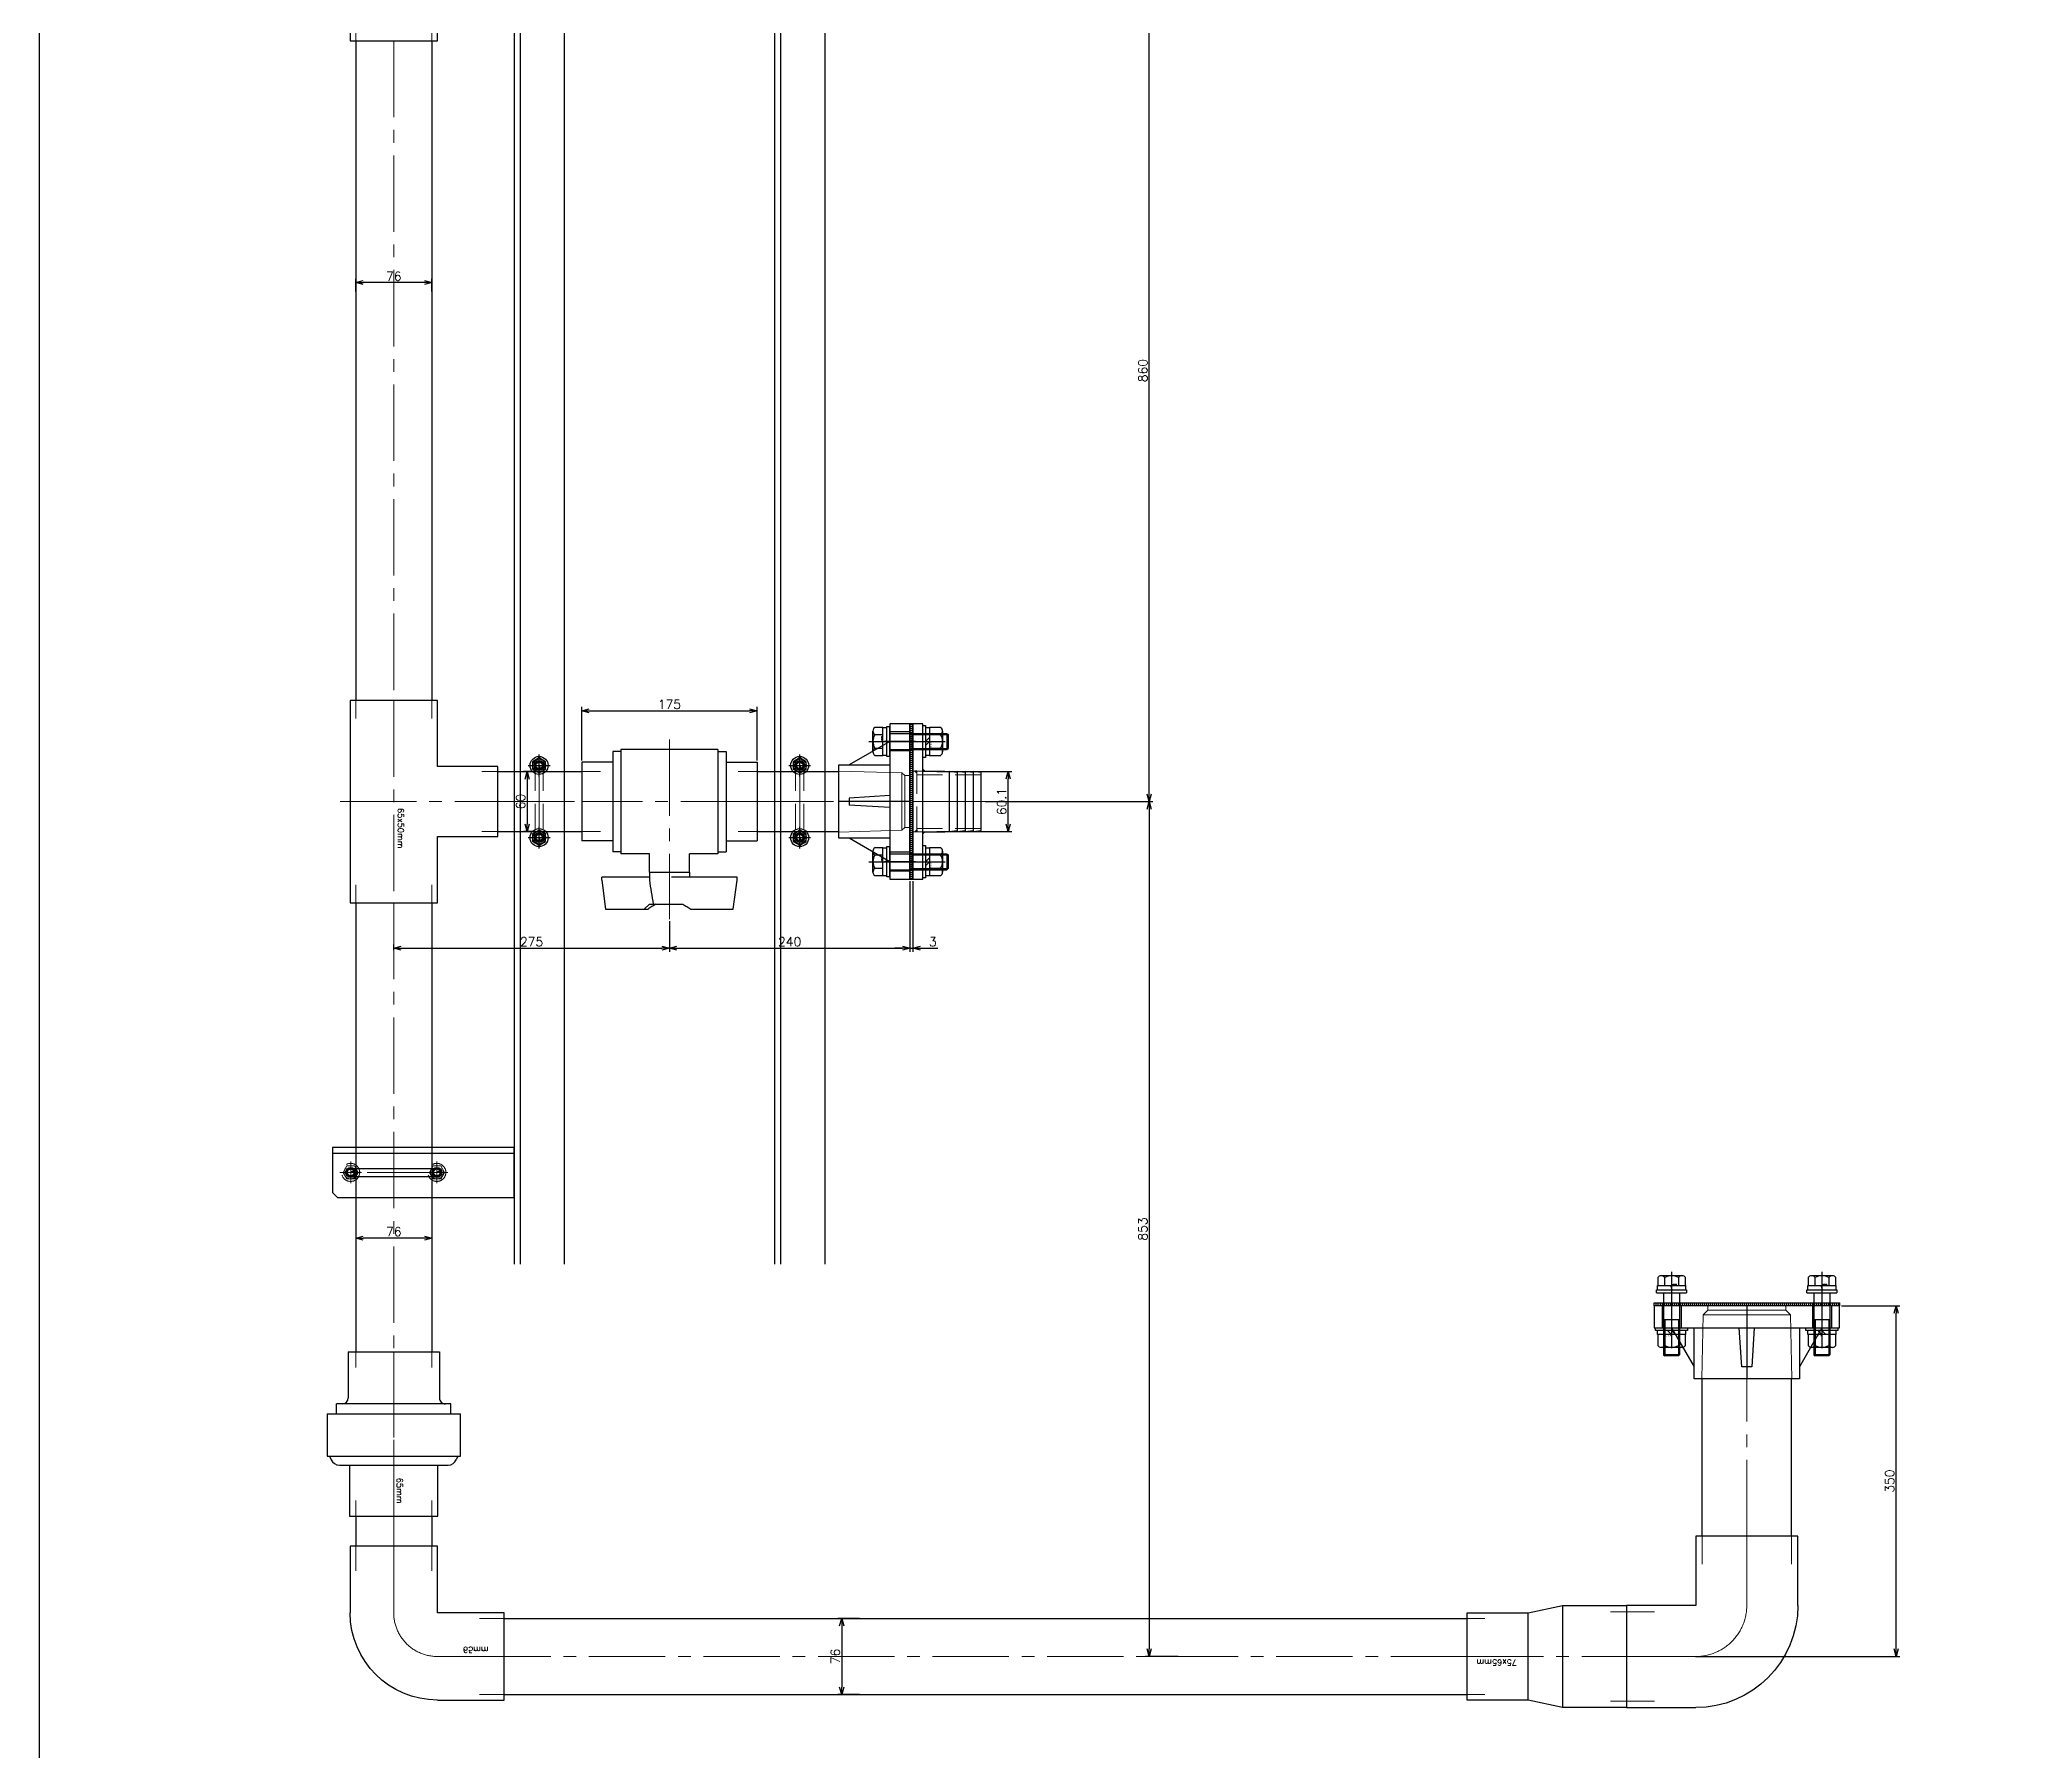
# Model space of a CAD drawing. Header units: millimetres. Extents: x -8731 to 85711, y -14522 to 31379.
# Drawn here: x 43966 to 45931, y -2940 to -1231 of the extents above; entities that cross this region are included whole.
import ezdxf
from ezdxf.xclip import XClip

# ---------------------------------------------------------------- set-up
doc = ezdxf.new("R2010")
doc.units = ezdxf.units.MM
doc.header["$LTSCALE"] = 4
doc.header["$XCLIPFRAME"] = 0
doc.header["$PDMODE"] = 99
doc.header["$PDSIZE"] = 1
doc.linetypes.add('CENTER2', pattern=[28.575, 19.05, -3.175, 3.175, -3.175])
doc.linetypes.add('HIDDEN', pattern=[9.525, 6.35, -3.175])
for name, color, linetype, lineweight in [('04_HIDDEN', 2, 'HIDDEN', 13), ('05_CENTER', 4, 'CENTER2', 13), ('08_DIM', 3, 'Continuous', 13)]:
    doc.layers.add(name, color=color, linetype=linetype, lineweight=lineweight)
doc.layers.add('10_DRAFT', color=8, linetype='Continuous', lineweight=0, plot=False)
doc.styles.add('KANJI0', font='txt.shx', dxfattribs={"width": 0.9, "height": 30, "bigfont": 'bigfont'})
doc.styles.add('KSS_TXT', font='txt.shx', dxfattribs={"bigfont": 'extfont2.shx'})
doc.styles.get("Standard").update_dxf_attribs({"font": 'txt.shx', "bigfont": 'extfont2.shx'})
doc.dimstyles.new('KSS_DIM', dxfattribs={"dimscale": 3, "dimtxt": 3, "dimasz": 2.5, "dimexe": 1.25, "dimexo": 0.625, "dimtad": 1, "dimdsep": 46, "dimtxsty": 'KSS_TXT', "dimblk": 'OPEN30', "dimcen": 0, "dimazin": 2, "dimtfac": 0.75, "dimtmove": 0, "dimatfit": 3, "dimldrblk": 'OPEN30', "dimfxl": 1, "dimtolj": 1, "dimarcsym": 0})

# ---------------------------------------------------------------- blocks, each defined once
blk = doc.blocks.new('8b_1_1_1')
at = {"color": 0, "linetype": 'CENTER2'}
for p, q in [((10.9, 0), (-10.9, 0)), ((0, -10.9), (0, 10.9))]:
    blk.add_line(p, q, dxfattribs=at)
at = {"color": 0}
for p, q in [((-3.8, 6.5), (-7.5, 0)), ((-3.8, 6.5), (-7.5, 0)), ((-7.5, 0), (-3.8, -6.5)), ((-7.5, 0), (-3.8, -6.5)), ((3.8, 6.5), (-3.8, 6.5)), ((3.8, 6.5), (-3.8, 6.5)), ((7.5, 0), (3.8, 6.5)), ((7.5, 0), (3.8, 6.5)), ((3.8, -6.5), (7.5, 0)), ((3.8, -6.5), (7.5, 0)), ((-3.8, -6.5), (3.8, -6.5)), ((-3.8, -6.5), (3.8, -6.5))]:
    blk.add_line(p, q, dxfattribs=at)
for radius in [9, 6.5, 4, 3.25]:
    blk.add_circle((0, 0), radius, dxfattribs=at)
at = {"layer": '10_DRAFT', "style": 'KSS_TXT'}
blk.add_text('M8', height=1, dxfattribs=at).set_placement((0.8, 0.1))
blk = doc.blocks.new('A$C097F7B44_1_1_1')
at = {"color": 0}
for p, q in [((-86, 4), (0, 4)), ((-86, -4), (0, -4))]:
    blk.add_line(p, q, dxfattribs=at)
for centre, start, end in [((-86, 0), 90, 270), ((0, 0), 270, 90)]:
    blk.add_arc(centre, 4, start, end)
at = {"layer": '04_HIDDEN', "color": 0}
for centre in [(-86, 0), (0, 0)]:
    blk.add_circle(centre, 3.32, dxfattribs=at)
for centre, start, end in [((-86, 0), 270, 90), ((0, 0), 90, 270)]:
    blk.add_arc(centre, 4, start, end, dxfattribs=at)
at = {"layer": '05_CENTER', "color": 0}
for p, q in [((6.6, 0), (-92.6, 0)), ((-86, -6.7), (-86, 6.7)), ((0, -6.7), (0, 6.7))]:
    blk.add_line(p, q, dxfattribs=at)
at = {"layer": '10_DRAFT'}
blk.add_line((-43, 4), (-43, -4), dxfattribs=at)
at = {"layer": '04_HIDDEN', "color": 4}
for p in [(-86, 0), (0, 0)]:
    blk.add_blockref('8b_1_1_1', p, dxfattribs=at)
blk = doc.blocks.new('A$C668E7CA1_1_1_1')
at = {"color": 0}
for p, q in [((-36, 4), (36, 4)), ((-36, -4), (36, -4))]:
    blk.add_line(p, q, dxfattribs=at)
for centre, start, end in [((-36, 0), 90, 270), ((36, 0), 270, 90)]:
    blk.add_arc(centre, 4, start, end)
at = {"layer": '04_HIDDEN', "color": 0}
for centre in [(-36, 0), (36, 0)]:
    blk.add_circle(centre, 3.32, dxfattribs=at)
for centre, start, end in [((-36, 0), 270, 90), ((36, 0), 90, 270)]:
    blk.add_arc(centre, 4, start, end, dxfattribs=at)
at = {"layer": '05_CENTER', "color": 0}
for p, q in [((42.6, 0), (-42.6, 0)), ((-36, -6.7), (-36, 6.7)), ((36, -6.7), (36, 6.7))]:
    blk.add_line(p, q, dxfattribs=at)
at = {"layer": '10_DRAFT'}
blk.add_line((0, 4), (0, -4), dxfattribs=at)
blk = doc.blocks.new('A$C491D668A_1_1_1')
at = {"color": 4}
for p in [(-72, 0), (0, 0)]:
    blk.add_blockref('8b_1_1_1', p, dxfattribs=at)
at = {"layer": '04_HIDDEN', "color": 4}
blk.add_blockref('A$C668E7CA1_1_1_1', (-36, 0), dxfattribs=at)
blk = doc.blocks.new('KK015066_54_5_1_1_1')
for p, q in [((1.5, 50), (0, 50)), ((0, 0), (0, 50)), ((6, 12.5), (6, 45.5)), ((0, 0), (50, 0)), ((45.5, 6), (12.5, 6)), ((50, 1.5), (50, 0))]:
    blk.add_line(p, q)
for centre, radius, start, end in [((1.5, 45.5), 4.5, 0, 90), ((12.5, 12.5), 6.5, 180, 270), ((45.5, 1.5), 4.5, 0, 90)]:
    blk.add_arc(centre, radius, start, end)
at = {"flags": 3}
blk.add_attdef('PARAM', (0, 0), '', height=1, dxfattribs=at)
blk = doc.blocks.new('A$C457F5408_1_1_1')
at = {"color": 0}
for p, q in [((-7, 2125), (10, 2125)), ((15, 2120), (10, 2125)), ((15, 2120), (15, -20)), ((-35, 2075), (-35, 25)), ((-29, 2075), (-29, 25)), ((225, 2075), (225, 25)), ((231, 2075), (231, 25)), ((275, 2075), (275, 25)), ((-35, 1831), (-216, 1831)), ((-35, 269), (-216, 269)), ((-7, -25), (10, -25)), ((15, -20), (10, -25))]:
    blk.add_line(p, q, dxfattribs=at)
for points in [[(-7, 2075), (-87, 2075), (-89, 2077), (-89, 2123), (-87, 2125), (-7, 2125), (-5, 2123), (-5, 2077)], [(197, 2075), (277, 2075), (279, 2077), (279, 2123), (277, 2125), (197, 2125), (195, 2123), (195, 2077)], [(-7, 25), (-87, 25), (-89, 23), (-89, -23), (-87, -25), (-7, -25), (-5, -23), (-5, 23)], [(197, 25), (277, 25), (279, 23), (279, -23), (277, -25), (197, -25), (195, -23), (195, 23)]]:
    blk.add_lwpolyline(points, close=True, dxfattribs=at)
for points in [[(-35, 1875), (-35, 1875), (-35, 1825), (-216, 1825), (-216, 1870), (-211, 1875), (-35, 1875)], [(-35, 225), (-35, 225), (-35, 275), (-216, 275), (-216, 230), (-211, 225), (-35, 225)]]:
    blk.add_lwpolyline(points, dxfattribs=at)
for centre, radius in [((-77, 2100), 6), ((-17, 2100), 6), ((207, 2100), 6), ((267, 2100), 6), ((-198, 1850), 5), ((-112, 1850), 5), ((-10, 1516), 5), ((250, 1516), 5), ((-10, 1444), 5), ((250, 1444), 5), ((-10, 656), 5), ((250, 656), 5), ((-10, 584), 5), ((250, 584), 5), ((-198, 250), 5), ((-112, 250), 5), ((-77, 0), 6), ((-17, 0), 6), ((207, 0), 6), ((267, 0), 6)]:
    blk.add_circle(centre, radius, dxfattribs=at)
at = {"layer": '04_HIDDEN'}
for p, q in [((-29, 2075), (-29, 2125)), ((-29, 25), (-29, -25))]:
    blk.add_line(p, q, dxfattribs=at)
at = {"layer": '05_CENTER'}
for p, q in [((-77, 2110.3), (-77, 2089.7)), ((-17, 2110.3), (-17, 2089.7)), ((207, 2110.3), (207, 2089.7)), ((267, 2110.3), (267, 2089.7)), ((-87.3, 2100), (-66.7, 2100)), ((-48.2, 2100), (-27.6, 2100)), ((-27.3, 2100), (-6.7, 2100)), ((217.3, 2100), (196.7, 2100)), ((238.2, 2100), (217.6, 2100)), ((277.3, 2100), (256.7, 2100)), ((-207.3, 1850), (-188.7, 1850)), ((-198, 1859.3), (-198, 1840.7)), ((-121.3, 1850), (-102.7, 1850)), ((-112, 1859.3), (-112, 1840.7)), ((-0.7, 1516), (-19.3, 1516)), ((-10, 1506.7), (-10, 1525.3)), ((259.3, 1516), (240.7, 1516)), ((250, 1506.7), (250, 1525.3)), ((-0.7, 1444), (-19.3, 1444)), ((-10, 1434.7), (-10, 1453.3)), ((259.3, 1444), (240.7, 1444)), ((250, 1434.7), (250, 1453.3)), ((-0.7, 656), (-19.3, 656)), ((-10, 665.3), (-10, 646.7)), ((259.3, 656), (240.7, 656)), ((250, 665.3), (250, 646.7)), ((-10, 593.3), (-10, 574.7)), ((250, 593.3), (250, 574.7)), ((-0.7, 584), (-19.3, 584)), ((259.3, 584), (240.7, 584)), ((-198, 240.7), (-198, 259.3)), ((-112, 240.7), (-112, 259.3)), ((-207.3, 250), (-188.7, 250)), ((-121.3, 250), (-102.7, 250)), ((-87.3, 0), (-66.7, 0)), ((-77, -10.3), (-77, 10.3)), ((-48.2, 0), (-27.6, 0)), ((-27.3, 0), (-6.7, 0)), ((-17, -10.3), (-17, 10.3)), ((217.3, 0), (196.7, 0)), ((207, -10.3), (207, 10.3)), ((238.2, 0), (217.6, 0)), ((277.3, 0), (256.7, 0)), ((267, -10.3), (267, 10.3))]:
    blk.add_line(p, q, dxfattribs=at)
at = {"layer": '04_HIDDEN', "xscale": -1}
blk.add_blockref('KK015066_54_5_1_1_1', (-35, 2075), dxfattribs=at)
at = {"layer": '04_HIDDEN'}
blk.add_blockref('KK015066_54_5_1_1_1', (225, 2075), dxfattribs=at)
at = {"layer": '04_HIDDEN', "rotation": 180}
blk.add_blockref('KK015066_54_5_1_1_1', (-35, 25), dxfattribs=at)
at = {"layer": '04_HIDDEN', "xscale": -1, "rotation": 180}
blk.add_blockref('KK015066_54_5_1_1_1', (225, 25), dxfattribs=at)
blk = doc.blocks.new('A$C54E27890_1_1')
for name, p, rotation in [('A$C457F5408_1_1_1', (0, -17), 270), ('A$C491D668A_1_1_1', (584, -7), 180), ('A$C491D668A_1_1_1', (584, -267), 180)]:
    blk.add_blockref(name, p, dxfattribs=dict(rotation=rotation))
at = {"color": 4, "rotation": 270}
blk.add_blockref('A$C097F7B44_1_1_1', (250, 95), dxfattribs=at)
blk = doc.blocks.new('径違いチーズ(TS-T)-65mm×50mma_1_1_1')
at = {"color": 0}
for p, q in [((-35, 104), (-35, 43.5)), ((35, 104), (-35, 104)), ((35, 43.5), (35, 104)), ((-101, 43.5), (-101, -43.5)), ((-35, 43.5), (-101, 43.5)), ((101, 43.5), (35, 43.5)), ((101, -43.5), (101, 43.5)), ((-101, -43.5), (101, -43.5))]:
    blk.add_line(p, q, dxfattribs=at)
at = {"layer": '05_CENTER', "color": 0}
for p, q in [((0, -53.5), (0, 104)), ((-101, 0), (101, 0))]:
    blk.add_line(p, q, dxfattribs=at)
at = {"layer": '10_DRAFT'}
for p, q in [((-30, 104), (-30, 87.8)), ((30, 104), (30, 87.8)), ((-101, 38), (-83, 38)), ((101, 38), (83, 38)), ((-101, -38), (-83, -38)), ((101, -38), (83, -38))]:
    blk.add_line(p, q, dxfattribs=at)
at = {"layer": '10_DRAFT', "style": 'KSS_TXT'}
blk.add_text('65x50mm', height=6, dxfattribs=at).set_placement((6.4, 4))
blk = doc.blocks.new('エルボ(TS-L)-75mma_1')
at = {"color": 0}
for p, q in [((-69, 51), (0, 51)), ((0, 51), (0, -51)), ((-171, -120), (-171, -51)), ((-69, -51), (-69, -120)), ((0, -51), (-69, -51)), ((-69, -120), (-171, -120))]:
    blk.add_line(p, q, dxfattribs=at)
blk.add_arc((-69, -51), 102, 90, 180, dxfattribs=at)
at = {"layer": '05_CENTER', "color": 0}
for p, q in [((0, 0), (-69, 0)), ((-120, -51), (-120, -120))]:
    blk.add_line(p, q, dxfattribs=at)
blk.add_arc((-69, -51), 51, 90, 180, dxfattribs=at)
at = {"layer": '10_DRAFT'}
for p, q in [((0, 44.5), (-28, 44.5)), ((0, -44.5), (-28, -44.5)), ((-164.5, -120), (-164.5, -92)), ((-75.5, -120), (-75.5, -92))]:
    blk.add_line(p, q, dxfattribs=at)
blk = doc.blocks.new('TSフランジ-JIS10K-80mmb_1')
at = {"color": 0}
for p, q in [((-75, 22), (-52.5, 61)), ((-52.5, 73), (52.5, 73)), ((-52.5, 22), (-52.5, 73)), ((-7.5, 22), (-5, 61)), ((-5, 61), (5, 61)), ((5, 61), (7.5, 22)), ((52.5, 73), (52.5, 22)), ((75, 22), (52.5, 61)), ((-92.5, 22), (-92.5, 0)), ((92.5, 22), (-92.5, 22)), ((92.5, 0), (92.5, 22)), ((-92.5, 0), (92.5, 0))]:
    blk.add_line(p, q, dxfattribs=at)
at = {"color": 0, "linetype": 'CENTER2'}
for p, q in [((0, 0), (0, 73)), ((-75, -5.6), (-75, 27)), ((75, -5.6), (75, 27))]:
    blk.add_line(p, q, dxfattribs=at)
at = {"color": 0, "linetype": 'HIDDEN'}
for p, q in [((-84.5, 0), (-84.5, 22)), ((-65.5, 0), (-65.5, 22)), ((65.5, 0), (65.5, 22)), ((84.5, 0), (84.5, 22))]:
    blk.add_line(p, q, dxfattribs=at)
at = {"layer": '10_DRAFT'}
for p, q in [((-44.8, 73), (-43.5, 9)), ((44.8, 73), (43.5, 9)), ((-43.5, 9), (-39, 4.5)), ((-43.5, 9), (43.5, 9)), ((-39, 4.5), (-39, 0)), ((-39, 4.5), (39, 4.5)), ((43.5, 9), (39, 4.5)), ((39, 4.5), (39, 0))]:
    blk.add_line(p, q, dxfattribs=at)
blk = doc.blocks.new('_Open30')
at = {"color": 0, "linetype": 'ByBlock', "lineweight": -2}
for p, q in [((-1, 0.27), (0, 0)), ((0, 0), (-1, -0.27)), ((0, 0), (-1, 0))]:
    blk.add_line(p, q, dxfattribs=at)
blk = doc.blocks.new('*D1773')
at = {"layer": '08_DIM', "color": 0, "lineweight": -2, "transparency": 16777216}
for p, q in [((44834.6, -2071.1), (44834.6, -2141.7)), ((44837.6, -2071.1), (44837.6, -2141.7)), ((44827.1, -2137.9), (44819.6, -2137.9)), ((44834.6, -2137.9), (44837.6, -2137.9)), ((44845.1, -2137.9), (44862.3, -2137.9))]:
    blk.add_line(p, q, dxfattribs=at)
at = {"layer": 'Defpoints', "color": 0, "transparency": 16777216}
for p in [(44834.6, -2069.2), (44837.6, -2069.2), (44837.6, -2137.9)]:
    blk.add_point(p, dxfattribs=at)
at = {"layer": '08_DIM', "color": 0, "lineweight": -2, "transparency": 16777216, "xscale": 7.5, "yscale": 7.5, "zscale": 7.5}
blk.add_blockref('_Open30', (44834.6, -2137.9), dxfattribs=at)
at = {"layer": '08_DIM', "color": 0, "lineweight": -2, "transparency": 16777216, "xscale": 7.5, "yscale": 7.5, "zscale": 7.5, "rotation": 180}
blk.add_blockref('_Open30', (44837.6, -2137.9), dxfattribs=at)
at = {"layer": '08_DIM', "color": 0, "transparency": 16777216, "insert": (44857.5, -2131.6), "char_height": 9, "attachment_point": 5, "style": 'KSS_TXT'}
blk.add_mtext('\\A1;3', dxfattribs=at)
blk = doc.blocks.new('*D1774')
at = {"layer": '08_DIM', "color": 0, "lineweight": -2, "transparency": 16777216}
for p, q in [((44834.6, -2071.1), (44834.6, -2141.7)), ((44594.6, -2111.1), (44594.6, -2141.7)), ((44602.1, -2137.9), (44827.1, -2137.9))]:
    blk.add_line(p, q, dxfattribs=at)
at = {"layer": 'Defpoints', "color": 0, "transparency": 16777216}
for p in [(44834.6, -2069.2), (44594.6, -2109.2), (44834.6, -2137.9)]:
    blk.add_point(p, dxfattribs=at)
at = {"layer": '08_DIM', "color": 0, "lineweight": -2, "transparency": 16777216, "xscale": 7.5, "yscale": 7.5, "zscale": 7.5, "rotation": 180}
blk.add_blockref('_Open30', (44594.6, -2137.9), dxfattribs=at)
at = {"layer": '08_DIM', "color": 0, "lineweight": -2, "transparency": 16777216, "xscale": 7.5, "yscale": 7.5, "zscale": 7.5}
blk.add_blockref('_Open30', (44834.6, -2137.9), dxfattribs=at)
at = {"layer": '08_DIM', "color": 0, "transparency": 16777216, "insert": (44714.6, -2131.6), "char_height": 9, "attachment_point": 5, "style": 'KSS_TXT'}
blk.add_mtext('\\A1;240', dxfattribs=at)
blk = doc.blocks.new('*D1775')
at = {"layer": '08_DIM', "color": 0, "lineweight": -2, "transparency": 16777216}
for p, q in [((44594.6, -2111.1), (44594.6, -2141.7)), ((44319.6, -2139.8), (44319.6, -2134.2)), ((44327.1, -2137.9), (44587.1, -2137.9))]:
    blk.add_line(p, q, dxfattribs=at)
at = {"layer": 'Defpoints', "color": 0, "transparency": 16777216}
for p in [(44594.6, -2109.2), (44594.6, -2137.9), (44319.6, -2141.7)]:
    blk.add_point(p, dxfattribs=at)
at = {"layer": '08_DIM', "color": 0, "lineweight": -2, "transparency": 16777216, "xscale": 7.5, "yscale": 7.5, "zscale": 7.5, "rotation": 180}
blk.add_blockref('_Open30', (44319.6, -2137.9), dxfattribs=at)
at = {"layer": '08_DIM', "color": 0, "lineweight": -2, "transparency": 16777216, "xscale": 7.5, "yscale": 7.5, "zscale": 7.5}
blk.add_blockref('_Open30', (44594.6, -2137.9), dxfattribs=at)
at = {"layer": '08_DIM', "color": 0, "transparency": 16777216, "insert": (44457.1, -2131.6), "char_height": 9, "attachment_point": 5, "style": 'KSS_TXT'}
blk.add_mtext('\\A1;275', dxfattribs=at)
blk = doc.blocks.new('*D1780')
at = {"layer": '08_DIM', "color": 0, "lineweight": -2, "transparency": 16777216}
for p, q in [((45764, -2494.7), (45822.2, -2494.7)), ((45818.5, -2837.2), (45818.5, -2502.2)), ((45618.5, -2844.7), (45822.2, -2844.7))]:
    blk.add_line(p, q, dxfattribs=at)
at = {"layer": 'Defpoints', "color": 0, "transparency": 16777216}
for p in [(45762.1, -2494.7), (45818.5, -2494.7), (45616.6, -2844.7)]:
    blk.add_point(p, dxfattribs=at)
at = {"layer": '08_DIM', "color": 0, "lineweight": -2, "transparency": 16777216, "xscale": 7.5, "yscale": 7.5, "zscale": 7.5}
for p, rotation in [((45818.5, -2494.7), 90), ((45818.5, -2844.7), 270)]:
    blk.add_blockref('_Open30', p, dxfattribs=dict(at, rotation=rotation))
at = {"layer": '08_DIM', "color": 0, "transparency": 16777216, "insert": (45812.1, -2669.7), "char_height": 9, "attachment_point": 5, "rotation": 90, "style": 'KSS_TXT'}
blk.add_mtext('\\A1;350', dxfattribs=at)
blk = doc.blocks.new('*D1781')
at = {"layer": '08_DIM', "color": 0, "lineweight": -2, "transparency": 16777216}
for p, q in [((44909.7, -1991.7), (45077.1, -1991.7)), ((45073.4, -1999.2), (45073.4, -2837.2)), ((45102.2, -2844.7), (45069.6, -2844.7))]:
    blk.add_line(p, q, dxfattribs=at)
at = {"layer": 'Defpoints', "color": 0, "transparency": 16777216}
for p in [(44907.8, -1991.7), (45073.4, -2844.7), (45104.1, -2844.7)]:
    blk.add_point(p, dxfattribs=at)
at = {"layer": '08_DIM', "color": 0, "lineweight": -2, "transparency": 16777216, "xscale": 7.5, "yscale": 7.5, "zscale": 7.5}
for p, rotation in [((45073.4, -1991.7), 90), ((45073.4, -2844.7), 270)]:
    blk.add_blockref('_Open30', p, dxfattribs=dict(at, rotation=rotation))
at = {"layer": '08_DIM', "color": 0, "transparency": 16777216, "insert": (45067, -2418.2), "char_height": 9, "attachment_point": 5, "rotation": 90, "style": 'KSS_TXT'}
blk.add_mtext('\\A1;853', dxfattribs=at)
blk = doc.blocks.new('*D1782')
at = {"layer": '08_DIM', "color": 0, "lineweight": -2, "transparency": 16777216}
for p, q in [((44861.5, -1961.6), (44936.2, -1961.6)), ((44932.5, -2014.2), (44932.5, -1969.1)), ((44861.5, -2021.7), (44936.2, -2021.7))]:
    blk.add_line(p, q, dxfattribs=at)
at = {"layer": 'Defpoints', "color": 0, "transparency": 16777216}
for p in [(44859.6, -1961.6), (44932.5, -1961.6), (44859.6, -2021.7)]:
    blk.add_point(p, dxfattribs=at)
at = {"layer": '08_DIM', "color": 0, "lineweight": -2, "transparency": 16777216, "xscale": 7.5, "yscale": 7.5, "zscale": 7.5}
for p, rotation in [((44932.5, -1961.6), 90), ((44932.5, -2021.7), 270)]:
    blk.add_blockref('_Open30', p, dxfattribs=dict(at, rotation=rotation))
at = {"layer": '08_DIM', "color": 0, "transparency": 16777216, "insert": (44926.1, -1991.7), "char_height": 9, "attachment_point": 5, "rotation": 90, "style": 'KSS_TXT'}
blk.add_mtext('\\A1;60.1', dxfattribs=at)
blk = doc.blocks.new('*D1783')
at = {"layer": '08_DIM', "color": 0, "lineweight": -2, "transparency": 16777216}
for p, q in [((44909.7, -1131.7), (45077.1, -1131.7)), ((45073.4, -1984.2), (45073.4, -1139.2)), ((44909.7, -1991.7), (45077.1, -1991.7))]:
    blk.add_line(p, q, dxfattribs=at)
at = {"layer": 'Defpoints', "color": 0, "transparency": 16777216}
for p in [(44907.8, -1131.7), (45073.4, -1131.7), (44907.8, -1991.7)]:
    blk.add_point(p, dxfattribs=at)
at = {"layer": '08_DIM', "color": 0, "lineweight": -2, "transparency": 16777216, "xscale": 7.5, "yscale": 7.5, "zscale": 7.5}
for p, rotation in [((45073.4, -1131.7), 90), ((45073.4, -1991.7), 270)]:
    blk.add_blockref('_Open30', p, dxfattribs=dict(at, rotation=rotation))
at = {"layer": '08_DIM', "color": 0, "transparency": 16777216, "insert": (45067, -1561.7), "char_height": 9, "attachment_point": 5, "rotation": 90, "style": 'KSS_TXT'}
blk.add_mtext('\\A1;860', dxfattribs=at)
blk = doc.blocks.new('*D1784')
at = {"layer": '08_DIM', "color": 0, "lineweight": -2, "transparency": 16777216}
for p, q in [((44281.6, -1482.8), (44281.6, -1470.1)), ((44357.6, -1482.8), (44357.6, -1470.1)), ((44350.1, -1473.9), (44289.1, -1473.9))]:
    blk.add_line(p, q, dxfattribs=at)
at = {"layer": 'Defpoints', "color": 0, "transparency": 16777216}
for p in [(44281.6, -1473.9), (44281.6, -1484.7), (44357.6, -1484.7)]:
    blk.add_point(p, dxfattribs=at)
at = {"layer": '08_DIM', "color": 0, "lineweight": -2, "transparency": 16777216, "xscale": 7.5, "yscale": 7.5, "zscale": 7.5, "rotation": 180}
blk.add_blockref('_Open30', (44281.6, -1473.9), dxfattribs=at)
at = {"layer": '08_DIM', "color": 0, "lineweight": -2, "transparency": 16777216, "xscale": 7.5, "yscale": 7.5, "zscale": 7.5}
blk.add_blockref('_Open30', (44357.6, -1473.9), dxfattribs=at)
at = {"layer": '08_DIM', "color": 0, "transparency": 16777216, "insert": (44319.6, -1467.5), "char_height": 9, "attachment_point": 5, "style": 'KSS_TXT'}
blk.add_mtext('\\A1;76', dxfattribs=at)
blk = doc.blocks.new('*D1785')
at = {"layer": '08_DIM', "color": 0, "lineweight": -2, "transparency": 16777216}
for p, q in [((44281.6, -2420.6), (44281.6, -2431)), ((44350.1, -2427.2), (44289.1, -2427.2)), ((44357.6, -2420.6), (44357.6, -2431))]:
    blk.add_line(p, q, dxfattribs=at)
at = {"layer": 'Defpoints', "color": 0, "transparency": 16777216}
for p in [(44281.6, -2418.7), (44281.6, -2427.2), (44357.6, -2418.7)]:
    blk.add_point(p, dxfattribs=at)
at = {"layer": '08_DIM', "color": 0, "lineweight": -2, "transparency": 16777216, "xscale": 7.5, "yscale": 7.5, "zscale": 7.5, "rotation": 180}
blk.add_blockref('_Open30', (44281.6, -2427.2), dxfattribs=at)
at = {"layer": '08_DIM', "color": 0, "lineweight": -2, "transparency": 16777216, "xscale": 7.5, "yscale": 7.5, "zscale": 7.5}
blk.add_blockref('_Open30', (44357.6, -2427.2), dxfattribs=at)
at = {"layer": '08_DIM', "color": 0, "transparency": 16777216, "insert": (44319.6, -2420.8), "char_height": 9, "attachment_point": 5, "style": 'KSS_TXT'}
blk.add_mtext('\\A1;76', dxfattribs=at)
blk = doc.blocks.new('*D1786')
at = {"layer": '08_DIM', "color": 0, "lineweight": -2, "transparency": 16777216}
for p, q in [((44784.3, -2806.7), (44762.7, -2806.7)), ((44766.5, -2814.2), (44766.5, -2875.2)), ((44784.3, -2882.7), (44762.7, -2882.7))]:
    blk.add_line(p, q, dxfattribs=at)
at = {"layer": 'Defpoints', "color": 0, "transparency": 16777216}
for p in [(44786.1, -2806.7), (44766.5, -2882.7), (44786.1, -2882.7)]:
    blk.add_point(p, dxfattribs=at)
at = {"layer": '08_DIM', "color": 0, "lineweight": -2, "transparency": 16777216, "xscale": 7.5, "yscale": 7.5, "zscale": 7.5}
for p, rotation in [((44766.5, -2806.7), 90), ((44766.5, -2882.7), 270)]:
    blk.add_blockref('_Open30', p, dxfattribs=dict(at, rotation=rotation))
at = {"layer": '08_DIM', "color": 0, "transparency": 16777216, "insert": (44760.1, -2844.7), "char_height": 9, "attachment_point": 5, "rotation": 90, "style": 'KSS_TXT'}
blk.add_mtext('\\A1;76', dxfattribs=at)
blk = doc.blocks.new('M16Nza_1_1_1')
at = {"color": 0}
for p, q in [((-14, 2.6), (-14, 6.6)), ((-14, 6.6), (14, 6.6)), ((-13.9, 17.7), (-13.9, 6.6)), ((-10.4, 19.6), (10.4, 19.6)), ((-6.9, 6.6), (-6.9, 17.7)), ((-4, 6.6), (0, 2.6)), ((0, 6.6), (4, 2.6)), ((6.9, 17.7), (6.9, 6.6)), ((13.9, 6.6), (13.9, 17.7)), ((14, 6.6), (14, 2.6))]:
    blk.add_line(p, q, dxfattribs=at)
at = {"color": 0, "linetype": 'CENTER2'}
blk.add_line((0, 0), (0, 19.6), dxfattribs=at)
at = {"color": 0}
blk.add_lwpolyline([(-16, 2.6), (16, 2.6), (16, 0), (-16, 0)], close=True, dxfattribs=at)
for centre, radius, start, end in [((-10.4, 15.4), 4.16, 33.626, 146.374), ((0, 5.7), 13.8, 60, 120), ((10.4, 15.4), 4.16, 33.626, 146.374)]:
    blk.add_arc(centre, radius, start, end, dxfattribs=at)
at = {"layer": '10_DRAFT', "style": 'KANJI0', "width": 0.82}
blk.add_text('Ｍ１６', height=1.71, dxfattribs=at).set_placement((0.4, 6.8))
blk = doc.blocks.new('A$C31EE73BD_1_1_1')
h = blk.add_hatch()
h.set_pattern_fill('_USER', color=3, scale=2, pattern_type=0)
h.set_pattern_definition([(0, (-5932.5162, -6999.3153), (0, 2), [])])
h.paths.add_polyline_path([(0, 92.5), (-3, 92.5), (-3, -92.5), (0, -92.5)])
at = {"color": 3}
blk.add_lwpolyline([(0, -92.5), (-3, -92.5), (-3, 92.5), (0, 92.5)], close=True, dxfattribs=at)
blk = doc.blocks.new('A$C458E1DAF_1')
at = {"color": 0, "linetype": 'CENTER2'}
blk.add_line((0, 20.9), (0, -66), dxfattribs=at)
at = {"color": 0}
for p, q in [((-15, 0), (-15, 3)), ((-15, 3), (15, 3)), ((-15, 0), (15, 0)), ((-14, 3), (-14, 7)), ((-14, 7), (14, 7)), ((-13.9, 15.1), (-13.9, 7)), ((-10.4, 17), (10.4, 17)), ((-8, 0), (-8, -61.9)), ((-6.9, 7), (-6.9, 15.1)), ((0.7, 3), (-0.7, 7)), ((6.9, 15.1), (6.9, 7)), ((8, 0), (8, -61.9)), ((13.8, 7), (13.8, 15.1)), ((14, 7), (14, 3)), ((15, 3), (15, 0)), ((8, -27), (-8, -27)), ((-6.9, -27), (-6.9, -63)), ((6.9, -27), (6.9, -63)), ((8, -61.9), (-8, -61.9)), ((-8, -61.9), (-6.9, -63)), ((6.9, -63), (-6.9, -63)), ((8, -61.9), (6.9, -63))]:
    blk.add_line(p, q, dxfattribs=at)
for centre, radius, start, end in [((-10.4, 12.8), 4.16, 33.626, 146.374), ((0, 3.1), 13.8, 60, 120), ((10.4, 12.8), 4.16, 33.626, 146.374)]:
    blk.add_arc(centre, radius, start, end, dxfattribs=at)
at = {"layer": '10_DRAFT', "style": 'KANJI0', "width": 0.82}
blk.add_text('M16x70', height=1, dxfattribs=at).set_placement((0.4, 7.5))
blk = doc.blocks.new('コンパクトボールバルブ27型-ソケット形-50mma_1_1_1')
at = {"color": 0}
for p, q in [((-67.5, 78.5), (-63.7, 107.5)), ((-63.7, 107.5), (-21.3, 107.5)), ((-25, 107.5), (-20, 102.5)), ((-20, 102.5), (13.5, 102.5)), ((21.3, 107.5), (63.7, 107.5)), ((63.7, 107.5), (67.5, 78.5)), ((-67.5, 78.5), (-67.5, 75.5)), ((-20, 75.5), (-67.5, 75.5)), ((-20, 70.5), (-20, 78.5)), ((-20, 70.5), (-20, 52)), ((-20, 70.5), (20, 70.5)), ((67.5, 75.5), (2.1, 75.5)), ((20, 70.5), (20, 75.5)), ((20, 70.5), (20, 52)), ((67.5, 78.5), (67.5, 75.5)), ((-56.5, -50), (-56.5, 50)), ((-48.5, 50), (-56.5, 50)), ((-20, 52), (-48.5, 52)), ((-48.5, -52), (-48.5, 52)), ((48.5, 52), (20, 52)), ((48.5, -52), (48.5, 52)), ((48.5, 50), (56.5, 50)), ((56.5, -50), (56.5, 50)), ((-87.5, -39.2), (-87.5, 39.2)), ((-56.5, 39.2), (-87.5, 39.2)), ((56.5, 39.2), (87.5, 39.2)), ((87.5, -39.2), (87.5, 39.2)), ((-56.5, -39.2), (-87.5, -39.2)), ((56.5, -39.2), (87.5, -39.2)), ((-48.5, -50), (-56.5, -50)), ((48.5, -52), (-48.5, -52)), ((48.5, -50), (56.5, -50))]:
    blk.add_line(p, q, dxfattribs=at)
for points in [[(-13.5, 102.5), (-14.9, 103.2), (-17.5, 104.8), (-20.1, 106.6), (-21.3, 107.5)], [(13.5, 102.5), (14.9, 103.2), (17.5, 104.8), (20.1, 106.6), (21.3, 107.5)]]:
    blk.add_open_spline(points, degree=3, knots=[0, 0, 0, 0, 0.500213, 1, 1, 1, 1], dxfattribs=at)
blk.add_open_spline([(-20, 78.5), (-18.7, 86.5), (-17.4, 94.5), (-16.1, 102.5)], degree=3, dxfattribs=at)
at = {"layer": '05_CENTER', "color": 0}
for p, q in [((0, -62), (0, 117.5)), ((87.5, 0), (-87.5, 0))]:
    blk.add_line(p, q, dxfattribs=at)
at = {"layer": '10_DRAFT'}
for p, q in [((-87.5, 30), (-68.6, 30)), ((87.5, 30), (68.6, 30)), ((-87.5, -30), (-68.6, -30)), ((87.5, -30), (68.6, -30))]:
    blk.add_line(p, q, dxfattribs=at)
blk = doc.blocks.new('プレハブジョイント-ソケット形-65mma_1_1_1')
at = {"color": 0}
for p, q in [((-60, 66.5), (-102, 66.5)), ((-102, -66.5), (-102, 66.5)), ((-60, -66.5), (-60, 66.5)), ((-60, 64), (-56.3, 62.4)), ((-164, 45.5), (-118, 45.5)), ((-164, -45.5), (-164, 45.5)), ((-102, 57), (-112, 57)), ((-112, 57), (-112, -57)), ((-51, -54.2), (-51, 54.2)), ((0, 44), (-51, 44)), ((0, -44), (0, 44)), ((-164, -45.5), (-118, -45.5)), ((-102, -57), (-112, -57)), ((-112, -57), (-112, -57)), ((-51, -44), (0, -44)), ((-102, -66.5), (-60, -66.5)), ((-60, -64), (-56.3, -62.4))]:
    blk.add_line(p, q, dxfattribs=at)
for centre, radius, start, end in [((-60, 54.2), 9, 0, 66.0375), ((-118, 51.5), 6, 270, 0), ((-118, -51.5), 6, 0, 90), ((-60, -54.2), 9, 293.9625, 0)]:
    blk.add_arc(centre, radius, start, end, dxfattribs=at)
at = {"layer": '05_CENTER', "color": 0}
blk.add_line((0, 0), (-164, 0), dxfattribs=at)
at = {"layer": '10_DRAFT'}
for p, q in [((-164, 38), (-148.4, 38)), ((-15.6, 38), (0, 38)), ((-164, -38), (-148.4, -38)), ((-15.6, -38), (0, -38))]:
    blk.add_line(p, q, dxfattribs=at)
at = {"layer": '10_DRAFT', "style": 'KSS_TXT'}
blk.add_text('65mm', height=6, dxfattribs=at).set_placement((-38.3, 2.9))
blk = doc.blocks.new('A$C73951639_1_1_1')
at = {"color": 0}
for p, q in [((10, -30.3), (10, 30.3)), ((10, 30.3), (32, 30.3)), ((32, 30.3), (36, 30.1)), ((44, 29), (36, 30.1)), ((36, 30.1), (36, -30)), ((52, 29), (44, 30.1)), ((44, 30.1), (44, -30)), ((60, 29), (52, 30.1)), ((52, 30.1), (52, -30)), ((68, 29), (60, 30.1)), ((60, 30.1), (60, -30)), ((68, -28.9), (68, 29)), ((10, -30.3), (32, -30.3)), ((32, -30.3), (36, -30)), ((36, -30), (44, -28.9)), ((44, -30), (52, -28.9)), ((52, -30), (60, -28.9)), ((60, -30), (68, -28.9))]:
    blk.add_line(p, q, dxfattribs=at)
blk.add_lwpolyline([(10, 77.5), (0, 77.5), (0, -77.5), (10, -77.5)], close=True, dxfattribs=at)
at = {"color": 3}
for points in [[(4, 30.3), (2, 30.3), (4, 28.3), (4, 28.3)], [(10, 30.3), (12, 30.3), (10, 32.3), (10, 32.3)], [(4, -30.3), (2, -30.3), (4, -28.3), (4, -28.3)], [(10, -30.3), (12, -30.3), (10, -32.3), (10, -32.3)]]:
    blk.add_lwpolyline(points, close=True, dxfattribs=at)
at = {"layer": '04_HIDDEN'}
for p, q in [((10, 30.3), (0, 30.3)), ((4, -30.3), (4, 30.3)), ((4, 26.8), (68, 26.8)), ((10, -30.3), (0, -30.3)), ((4, -26.8), (68, -26.8))]:
    blk.add_line(p, q, dxfattribs=at)
at = {"layer": '05_CENTER'}
for p, q in [((-8, 60), (18, 60)), ((0, 0), (72.7, 0)), ((68, 0), (10, 0)), ((-8, -60), (18, -60))]:
    blk.add_line(p, q, dxfattribs=at)
blk = doc.blocks.new('A$C4CA70B29_1_1_1')
h = blk.add_hatch()
h.set_pattern_fill('_USER', color=3, scale=2, pattern_type=0)
h.set_pattern_definition([(0, (-6784.6076, -8968.539), (0, 2), [])])
h.paths.add_polyline_path([(0, 77.5), (-3, 77.5), (-3, -77.5), (0, -77.5)])
at = {"color": 3}
blk.add_lwpolyline([(0, 77.5), (-3, 77.5), (-3, -77.5), (0, -77.5)], close=True, dxfattribs=at)
blk = doc.blocks.new('A$C598F6B99_1_1')
at = {"color": 0, "linetype": 'CENTER2'}
blk.add_line((0, 20.9), (0, -61), dxfattribs=at)
at = {"color": 0}
for p, q in [((-15, 0), (-15, 3)), ((-15, 3), (15, 3)), ((-15, 0), (15, 0)), ((-14, 3), (-14, 7)), ((-14, 7), (14, 7)), ((-13.9, 15.1), (-13.9, 7)), ((-10.4, 17), (10.4, 17)), ((-8, 0), (-8, -56.9)), ((-6.9, 7), (-6.9, 15.1)), ((0.7, 3), (-0.7, 7)), ((6.9, 15.1), (6.9, 7)), ((8, 0), (8, -56.9)), ((13.8, 7), (13.8, 15.1)), ((14, 7), (14, 3)), ((15, 3), (15, 0)), ((8, -22), (-8, -22)), ((-6.9, -22), (-6.9, -58)), ((6.9, -22), (6.9, -58)), ((8, -56.9), (-8, -56.9)), ((-8, -56.9), (-6.9, -58)), ((6.9, -58), (-6.9, -58)), ((8, -56.9), (6.9, -58))]:
    blk.add_line(p, q, dxfattribs=at)
for centre, radius, start, end in [((-10.4, 12.8), 4.16, 33.626, 146.374), ((0, 3.1), 13.8, 60, 120), ((10.4, 12.8), 4.16, 33.626, 146.374)]:
    blk.add_arc(centre, radius, start, end, dxfattribs=at)
at = {"layer": '10_DRAFT', "style": 'KANJI0', "width": 0.82}
blk.add_text('M16x65', height=1, dxfattribs=at).set_placement((0.4, 7.5))
blk = doc.blocks.new('TSフランジ-JIS10K-50mmb_1')
at = {"color": 0}
for p, q in [((-60, 20), (-36.5, 60.7)), ((-36.5, 71), (36.5, 71)), ((-36.5, 20), (-36.5, 71)), ((-6, 20), (-3.5, 60.7)), ((3.5, 60.7), (-3.5, 60.7)), ((6, 20), (3.5, 60.7)), ((36.5, 71), (36.5, 20)), ((60, 20), (36.5, 60.7)), ((77.5, 20), (-77.5, 20)), ((-77.5, 20), (-77.5, 0)), ((77.5, 0), (77.5, 20)), ((-77.5, 0), (77.5, 0))]:
    blk.add_line(p, q, dxfattribs=at)
at = {"color": 0, "linetype": 'CENTER2'}
for p, q in [((0, 0), (0, 71)), ((-60, -5.6), (-60, 25.3)), ((60, -5.6), (60, 25.3))]:
    blk.add_line(p, q, dxfattribs=at)
at = {"color": 0, "linetype": 'HIDDEN'}
for p, q in [((-69.5, 0), (-69.5, 20)), ((-50.5, 0), (-50.5, 20)), ((50.5, 0), (50.5, 20)), ((69.5, 0), (69.5, 20))]:
    blk.add_line(p, q, dxfattribs=at)
at = {"layer": '10_DRAFT'}
for p, q in [((-30.4, 71), (-28.7, 8)), ((30.4, 71), (28.7, 8)), ((-28.7, 8), (28.7, 8)), ((-28.7, 8), (-26, 5)), ((-26, 5), (-26, 0)), ((-26, 5), (26, 5)), ((28.7, 8), (26, 5)), ((26, 5), (26, 0))]:
    blk.add_line(p, q, dxfattribs=at)
blk = doc.blocks.new('A$C3D25287D_1_1_1')
for p, q in [((0, 30), (81.5, 30)), ((0, -30), (81.5, -30))]:
    blk.add_line(p, q)
at = {"layer": '05_CENTER'}
blk.add_line((0, 0), (136.5, 0), dxfattribs=at)
at = {"color": 4, "rotation": 90}
blk.add_blockref('TSフランジ-JIS10K-50mmb_1', (152.5, 0), dxfattribs=at)
for name, p, rotation in [('A$C598F6B99_1_1', (132.5, 60), 90), ('M16Nza_1_1_1', (165.5, 60), 270), ('A$C598F6B99_1_1', (132.5, -60), 90), ('M16Nza_1_1_1', (165.5, -60), 270)]:
    blk.add_blockref(name, p, dxfattribs=dict(rotation=rotation))
for name in ['A$C73951639_1_1_1', 'A$C4CA70B29_1_1_1']:
    blk.add_blockref(name, (155.5, 0))
blk = doc.blocks.new('エルボ(TS-L)-65mma_1_1_1')
at = {"color": 0}
for p, q in [((-66.5, 43.5), (0, 43.5)), ((0, 43.5), (0, -43.5)), ((-153.5, -110), (-153.5, -43.5)), ((-66.5, -43.5), (-66.5, -110)), ((0, -43.5), (-66.5, -43.5)), ((-66.5, -110), (-153.5, -110))]:
    blk.add_line(p, q, dxfattribs=at)
blk.add_arc((-66.5, -43.5), 87, 90, 180, dxfattribs=at)
at = {"layer": '05_CENTER', "color": 0}
for p, q in [((0, 0), (-66.5, 0)), ((-110, -110), (-110, -43.5))]:
    blk.add_line(p, q, dxfattribs=at)
blk.add_arc((-66.5, -43.5), 43.5, 90, 180, dxfattribs=at)
at = {"layer": '10_DRAFT'}
for p, q in [((0, 38), (-24.6, 38)), ((0, -38), (-24.6, -38)), ((-148, -110), (-148, -85.4)), ((-72, -110), (-72, -85.4))]:
    blk.add_line(p, q, dxfattribs=at)
at = {"layer": '10_DRAFT', "style": 'KSS_TXT'}
blk.add_text('65mm', height=6, dxfattribs=at).set_placement((-41, -9.7))
blk = doc.blocks.new('径違いソケット(TS-RS)-75mm×65mma_1_1_1')
at = {"color": 0}
for p, q in [((0, 51), (64, 51)), ((0, -51), (0, 51)), ((64, -51), (64, 51)), ((64, 51), (98, 43.5)), ((98, 43.5), (98, -43.5)), ((98, 43.5), (159, 43.5)), ((159, 43.5), (159, -43.5)), ((64, -51), (0, -51)), ((98, -43.5), (64, -51)), ((159, -43.5), (98, -43.5))]:
    blk.add_line(p, q, dxfattribs=at)
at = {"layer": '05_CENTER', "color": 0}
blk.add_line((159, 0), (0, 0), dxfattribs=at)
at = {"layer": '10_DRAFT'}
for p, q in [((0, 44.5), (16.1, 44.5)), ((159, 38), (141.3, 38)), ((159, -38), (141.3, -38)), ((0, -44.5), (16.1, -44.5))]:
    blk.add_line(p, q, dxfattribs=at)
at = {"layer": '10_DRAFT', "style": 'KSS_TXT'}
blk.add_text('75x65mm', height=6, dxfattribs=at).set_placement((109.3, 3))
blk = doc.blocks.new('*D3145')
at = {"layer": '08_DIM', "color": 0, "lineweight": -2, "transparency": 16777216}
for p, q in [((44461, -1961.7), (44448.9, -1961.7)), ((44452.6, -1969.2), (44452.6, -2014.2)), ((44461, -2021.7), (44448.9, -2021.7))]:
    blk.add_line(p, q, dxfattribs=at)
at = {"layer": 'Defpoints', "color": 0, "transparency": 16777216}
for p in [(44462.8, -1961.7), (44452.6, -2021.7), (44462.8, -2021.7)]:
    blk.add_point(p, dxfattribs=at)
at = {"layer": '08_DIM', "color": 0, "lineweight": -2, "transparency": 16777216, "xscale": 7.5, "yscale": 7.5, "zscale": 7.5}
for p, rotation in [((44452.6, -1961.7), 90), ((44452.6, -2021.7), 270)]:
    blk.add_blockref('_Open30', p, dxfattribs=dict(at, rotation=rotation))
at = {"layer": '08_DIM', "color": 0, "transparency": 16777216, "insert": (44446.2, -1991.7), "char_height": 9, "attachment_point": 5, "rotation": 90, "style": 'KSS_TXT'}
blk.add_mtext('\\A1;60', dxfattribs=at)
blk = doc.blocks.new('*D4563')
at = {"color": 0, "lineweight": -2, "transparency": 16777216}
for p, q in [((44507.1, -1950.6), (44507.1, -1897.3)), ((44514.6, -1901.1), (44674.6, -1901.1)), ((44682.1, -1950.6), (44682.1, -1897.3))]:
    blk.add_line(p, q, dxfattribs=at)
at = {"layer": 'Defpoints', "color": 0, "transparency": 16777216}
for p in [(44682.1, -1901.1), (44507.1, -1952.4), (44682.1, -1952.4)]:
    blk.add_point(p, dxfattribs=at)
at = {"color": 0, "lineweight": -2, "transparency": 16777216, "xscale": 7.5, "yscale": 7.5, "zscale": 7.5, "rotation": 180}
blk.add_blockref('_Open30', (44507.1, -1901.1), dxfattribs=at)
at = {"color": 0, "lineweight": -2, "transparency": 16777216, "xscale": 7.5, "yscale": 7.5, "zscale": 7.5}
blk.add_blockref('_Open30', (44682.1, -1901.1), dxfattribs=at)
at = {"color": 0, "transparency": 16777216, "insert": (44594.6, -1894.7), "char_height": 9, "attachment_point": 5, "style": 'KSS_TXT'}
blk.add_mtext('\\A1;175', dxfattribs=at)

msp = doc.modelspace()

# ---------------------------------------------------------------- linework, layer by layer
for p, q in [((44281.57622, -1232.69561), (44281.57622, -1890.69561)), ((44357.57622, -1232.69561), (44357.57622, -1890.69561)), ((44423.57622, -1961.69561), (44507.07622, -1961.69561)), ((44423.57622, -2021.69561), (44507.07622, -2021.69561)), ((44281.57622, -2092.69561), (44281.57622, -2540.69561)), ((44357.57622, -2092.69561), (44357.57622, -2540.69561)), ((44281.57622, -2704.69561), (44281.57622, -2734.69561)), ((44357.57622, -2704.69561), (44357.57622, -2734.69561))]:
    msp.add_line(p, q)
at = {"color": 0}
for p, q in [((45625.07623, -2724.69561), (45625.07623, -2567.69568)), ((45714.07623, -2724.69561), (45714.07623, -2567.69568)), ((44429.57622, -2806.69561), (45390.57623, -2806.69561)), ((44429.57622, -2882.69561), (45390.57623, -2882.69561))]:
    msp.add_line(p, q, dxfattribs=at)
at = {"color": 2}
msp.add_lwpolyline([(43965.98843, -374.87537), (48951.04437, -374.87537), (48951.04437, -4765.17324), (43965.98843, -4765.17324)], close=True, dxfattribs=at)
at = {"layer": '05_CENTER'}
for p, q in [((44319.57622, -1232.69561), (44319.57622, -1890.69561)), ((44423.57622, -1991.69561), (44507.07622, -1991.69561)), ((44319.57622, -2092.69561), (44319.57622, -2734.69561)), ((45669.57623, -2724.69561), (45669.57623, -2567.69568)), ((45390.57623, -2844.69561), (44429.57622, -2844.69561))]:
    msp.add_line(p, q, dxfattribs=at)
at = {"layer": '10_DRAFT'}
for p, q in [((44464.57622, -1961.69561), (44464.57622, -2021.69561)), ((44724.57622, -1961.69561), (44724.57622, -2021.69561))]:
    msp.add_line(p, q, dxfattribs=at)

# ---------------------------------------------------------------- block references
ref = msp.add_blockref('A$C54E27890_1_1', (44457.57622, -2611.69561), dxfattribs=dict(rotation=90))
XClip(ref).set_block_clipping_path([(158.4758494069, -318.4985962998), (1938.8663274579, 228.6355965897)])
at = {"color": 4}
for name, p, rotation in [('径違いチーズ(TS-T)-65mm×50mma_1_1_1', (44319.57622, -1131.69561), 270), ('径違いチーズ(TS-T)-65mm×50mma_1_1_1', (44319.57622, -1991.69561), 270), ('TSフランジ-JIS10K-80mmb_1', (45669.57623, -2494.69568), 180), ('プレハブジョイント-ソケット形-65mma_1_1_1', (44319.57622, -2704.69561), 270), ('径違いソケット(TS-RS)-75mm×65mma_1_1_1', (45549.57623, -2844.69561), 180)]:
    msp.add_blockref(name, p, dxfattribs=dict(at, rotation=rotation))
for name, p in [('A$C3D25287D_1_1_1', (44682.07622, -1991.69561)), ('A$C458E1DAF_1', (45594.57623, -2481.69568)), ('A$C458E1DAF_1', (45744.57623, -2481.69568))]:
    msp.add_blockref(name, p)
at = {"color": 4, "xscale": -1}
for name, p, rotation in [('コンパクトボールバルブ27型-ソケット形-50mma_1_1_1', (44594.57622, -1991.69561), 180), ('エルボ(TS-L)-75mma_1', (45669.57623, -2724.69561), 270), ('エルボ(TS-L)-65mma_1_1_1', (44429.57622, -2844.69561), 180)]:
    msp.add_blockref(name, p, dxfattribs=dict(at, rotation=rotation))
for name, p, rotation in [('A$C31EE73BD_1_1_1', (45669.57623, -2491.69568), 90), ('M16Nza_1_1_1', (45594.57623, -2516.69568), 180), ('M16Nza_1_1_1', (45744.57623, -2516.69568), 180)]:
    msp.add_blockref(name, p, dxfattribs=dict(rotation=rotation))

# ---------------------------------------------------------------- dimensions: what is measured, and where the dimension line sits
dim = msp.add_linear_dim(base=(44682.07622, -1901.08961), p1=(44507.07622, -1952.44561), p2=(44682.07622, -1952.44561), dimstyle='KSS_DIM')
dim.commit()
dim.dimension.update_dxf_attribs({"geometry": '*D4563', "text_midpoint": (44594.57622, -1894.71461)})
at = {"layer": '08_DIM'}
for base, p1, p2, picture, middle in [((45073.39945, -1131.69561), (44907.79668, -1991.69561), (44907.79668, -1131.69561), '*D1783', (45067.02445, -1561.69561)), ((44452.60858, -2021.69561), (44462.82622, -1961.69561), (44462.82622, -2021.69561), '*D3145', (44446.23358, -1991.69561)), ((44932.48573, -1961.64561), (44859.57622, -2021.74561), (44859.57622, -1961.64561), '*D1782', (44926.11073, -1991.69561)), ((45073.39945, -2844.69561), (44907.79668, -1991.69561), (45104.08221, -2844.69561), '*D1781', (45067.0182, -2418.19561)), ((45818.49461, -2494.69568), (45616.57623, -2844.6956), (45762.07623, -2494.69568), '*D1780', (45812.11336, -2669.69564)), ((44766.45936, -2882.69561), (44786.13998, -2806.69561), (44786.13998, -2882.69561), '*D1786', (44760.08436, -2844.69561))]:
    dim = msp.add_linear_dim(base=base, p1=p1, p2=p2, angle=90, dimstyle='KSS_DIM', override={"dimscale": 3}, dxfattribs=at)
    dim.commit()
    dim.dimension.update_dxf_attribs({"geometry": picture, "text_midpoint": middle})
for base, p1, p2, picture, middle in [((44281.57622, -1473.85783), (44357.57622, -1484.69561), (44281.57622, -1484.69561), '*D1784', (44319.57622, -1467.48283)), ((44834.57622, -2137.93945), (44594.57622, -2109.19561), (44834.57622, -2069.19561), '*D1774', (44714.57622, -2131.56445)), ((44837.57622, -2137.93945), (44834.57622, -2069.19561), (44837.57622, -2069.19561), '*D1773', (44857.45122, -2131.56445))]:
    dim = msp.add_linear_dim(base=base, p1=p1, p2=p2, dimstyle='KSS_DIM', override={"dimscale": 3}, dxfattribs=at)
    dim.commit()
    dim.dimension.update_dxf_attribs({"geometry": picture, "text_midpoint": middle})
at = {"layer": '08_DIM', "color": 1}
dim = msp.add_linear_dim(base=(44594.57622, -2137.93945), p1=(44319.57622, -2141.68945), p2=(44594.57622, -2109.19561), dimstyle='KSS_DIM', override={"dimscale": 3}, dxfattribs=at)
dim.commit()
dim.dimension.update_dxf_attribs({"geometry": '*D1775', "text_midpoint": (44457.07622, -2131.5582)})
at = {"layer": '08_DIM'}
dim = msp.add_linear_dim(base=(44281.57622, -2427.22436), p1=(44357.57622, -2418.69561), p2=(44281.57622, -2418.69561), dimstyle='KSS_DIM', dxfattribs=at)
dim.commit()
dim.dimension.update_dxf_attribs({"geometry": '*D1785', "text_midpoint": (44319.57622, -2420.84936)})

doc.saveas('drawing.dxf')
